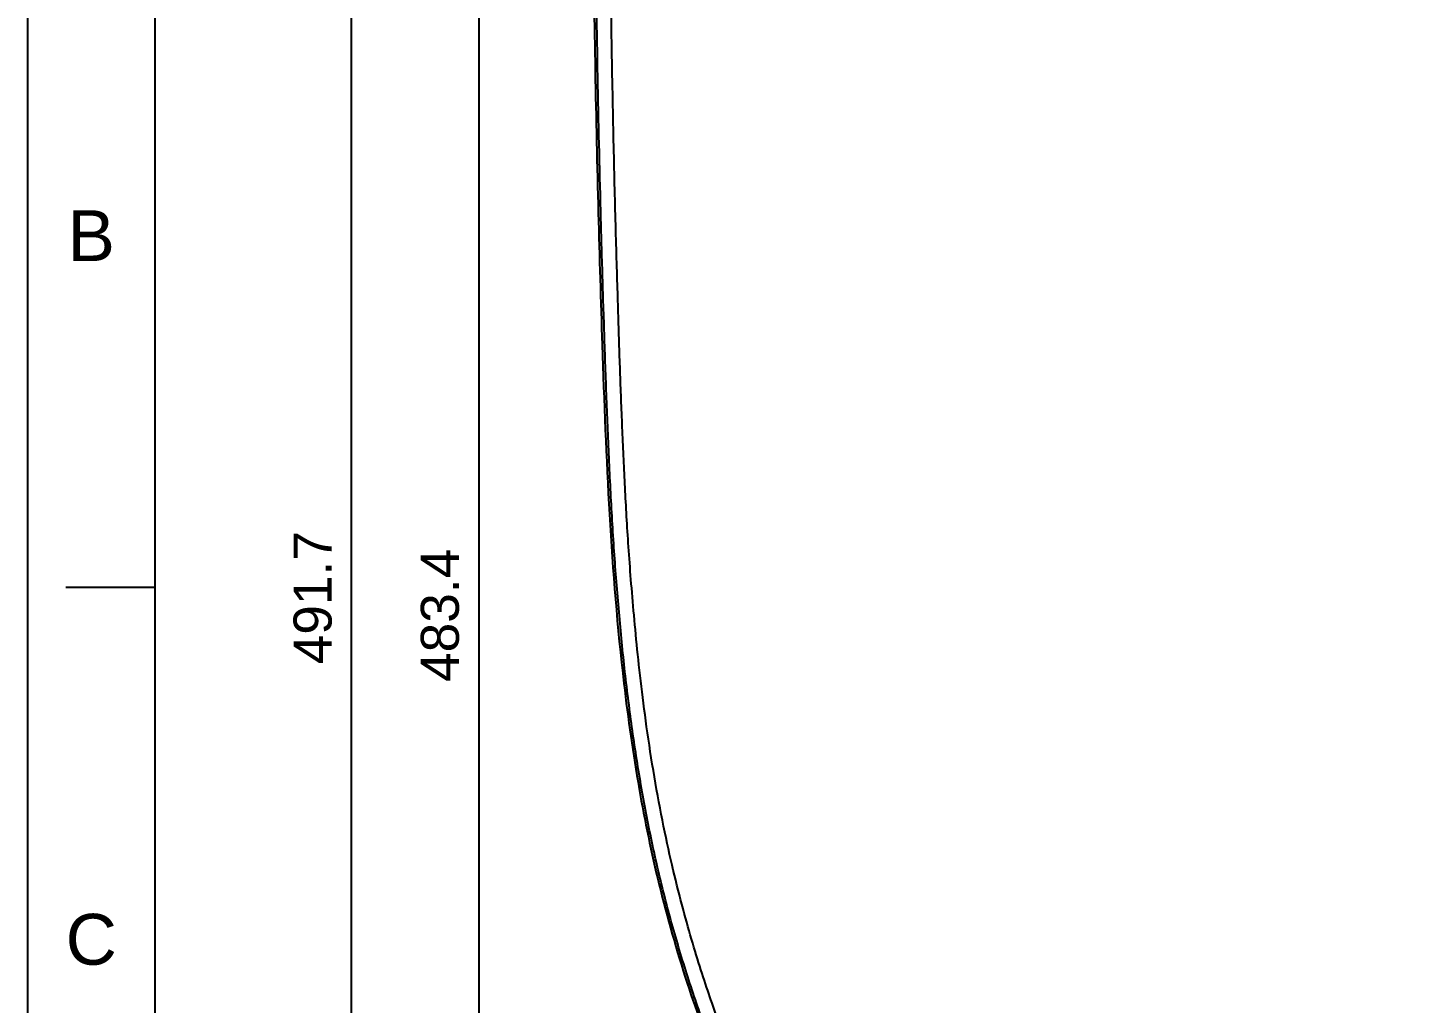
# Model space of a CAD drawing. Header units: millimetres. Extents: x 63 to 483, y 13 to 310.
# Drawn here: x 62.7 to 172.1, y 156.6 to 233.4 of the extents above; entities that cross this region are included whole.
import ezdxf

# ---------------------------------------------------------------- set-up
doc = ezdxf.new("R2010")
doc.units = ezdxf.units.MM
doc.layers.add('DIM', color=5, linetype='Continuous')
doc.layers.add('FORM', color=7, linetype='Continuous')
doc.styles.get("Standard").update_dxf_attribs({"font": 'arial.ttf'})
doc.dimstyles.new('사본 Standard', dxfattribs={"dimtxt": 2.5, "dimasz": 3, "dimexe": 1, "dimexo": 1, "dimgap": 0.9, "dimtad": 1, "dimdec": 1, "dimdsep": 46, "dimtxsty": 'Standard', "dimcen": 0.09, "dimclrd": 3, "dimclre": 3, "dimclrt": 2, "dimadec": 0, "dimazin": 0, "dimtfac": 1, "dimtdec": 1, "dimtmove": 0, "dimatfit": 3, "dimfxl": 1.25, "dimtolj": 1, "dimtzin": 0, "dimarcsym": 1})

# ---------------------------------------------------------------- blocks, each defined once
blk = doc.blocks.new('*D9')
at = {"layer": 'DIM', "linetype": 'ByBlock', "lineweight": -2, "transparency": 16777216}
for p, q in [((166.64, 270.52), (87.16, 270.52)), ((88.16, 267.52), (88.16, 109.59)), ((171.14, 106.59), (87.16, 106.59))]:
    blk.add_line(p, q, dxfattribs=at)
at = {"layer": 'DIM', "transparency": 16777216}
for points in [[(87.66, 267.52), (88.66, 267.52), (88.16, 270.52)], [(87.66, 109.59), (88.66, 109.59), (88.16, 106.59)]]:
    blk.add_solid(points, dxfattribs=at)
at = {"layer": 'DIM', "transparency": 16777216, "insert": (85.13, 188.55), "char_height": 3, "attachment_point": 5, "rotation": 90}
blk.add_mtext('\\A1;491.7', dxfattribs=at)
blk = doc.blocks.new('*D10')
at = {"layer": 'DIM', "linetype": 'ByBlock', "lineweight": -2, "transparency": 16777216}
for p, q in [((131.98, 267.72), (97.19, 267.72)), ((98.19, 264.72), (98.19, 109.59)), ((131.98, 106.59), (97.19, 106.59))]:
    blk.add_line(p, q, dxfattribs=at)
at = {"layer": 'DIM', "transparency": 16777216}
for points in [[(97.69, 264.72), (98.69, 264.72), (98.19, 267.72)], [(97.69, 109.59), (98.69, 109.59), (98.19, 106.59)]]:
    blk.add_solid(points, dxfattribs=at)
at = {"layer": 'DIM', "transparency": 16777216, "insert": (95.15, 187.16), "char_height": 3, "attachment_point": 5, "rotation": 90}
blk.add_mtext('\\A1;483.4', dxfattribs=at)

msp = doc.modelspace()

# ---------------------------------------------------------------- linework, layer by layer
for points, knots in [([(107.14, 252.13), (107.15, 244.76), (107.26, 233.66), (107.58, 219.11), (108.06, 203.01), (108.69, 187.82), (110.7, 173.72), (112.32, 165.84), (114.45, 158.39), (119.06, 145.78), (125.26, 134.39), (133.24, 124.64), (140.57, 117.16), (153, 108.99), (165.39, 106.59), (172.14, 106.59)], [0, 0, 0, 0, 0.125191, 0.188674, 0.247275, 0.398262, 0.445568, 0.489235, 0.534758, 0.576779, 0.715973, 0.752333, 0.785895, 0.890196, 1, 1, 1, 1]), ([(143.15, 116.07), (142.22, 116.73), (141.31, 117.43), (139.5, 118.9), (138.61, 119.67), (136.85, 121.29), (135.99, 122.14), (134.72, 123.46), (134.3, 123.91), (133.46, 124.82), (133.05, 125.28), (132.23, 126.23), (131.43, 127.19), (130.64, 128.17), (130.05, 128.92), (129.86, 129.18), (129.47, 129.68), (129.28, 129.94), (128.7, 130.71), (128.33, 131.22), (127.21, 132.8), (126.48, 133.87), (125.06, 136.06), (124.37, 137.18), (123.03, 139.47), (122.38, 140.64), (121.11, 143.02), (120.5, 144.23), (119.32, 146.7), (118.75, 147.96), (117.93, 149.88), (117.66, 150.52), (117.13, 151.82), (116.87, 152.48), (116.11, 154.46), (115.62, 155.8), (114.7, 158.53), (114.26, 159.91), (113.44, 162.71), (113.05, 164.12), (112.51, 166.28), (112.34, 167), (112.01, 168.45), (111.85, 169.18), (111.4, 171.39), (111.12, 172.88), (110.61, 175.88), (110.38, 177.4), (110.07, 179.7), (109.97, 180.47), (109.78, 182.02), (109.69, 182.8), (109.44, 185.15), (109.29, 186.72), (109.02, 189.91), (108.9, 191.51), (108.69, 194.75), (108.6, 196.38), (108.44, 199.67), (108.37, 201.33), (108.24, 204.67), (108.18, 206.35), (108.09, 208.89), (108.07, 209.74), (108.01, 211.44), (107.93, 214.01), (107.86, 216.59), (107.72, 221.8), (107.64, 225.32), (107.51, 232.44), (107.45, 236.05), (107.37, 243.36), (107.35, 247.06), (107.34, 250.8)], [0, 0, 0, 0, 0.03125, 0.03125, 0.0625, 0.0625, 0.09375, 0.09375, 0.109375, 0.109375, 0.125, 0.125, 0.140625, 0.15625, 0.15625, 0.164062, 0.164062, 0.171875, 0.171875, 0.1875, 0.1875, 0.21875, 0.21875, 0.25, 0.25, 0.28125, 0.28125, 0.3125, 0.3125, 0.34375, 0.34375, 0.359375, 0.359375, 0.375, 0.375, 0.40625, 0.40625, 0.4375, 0.4375, 0.46875, 0.46875, 0.484375, 0.484375, 0.5, 0.5, 0.53125, 0.53125, 0.5625, 0.5625, 0.578125, 0.578125, 0.59375, 0.59375, 0.625, 0.625, 0.65625, 0.65625, 0.6875, 0.6875, 0.71875, 0.71875, 0.75, 0.75, 0.765625, 0.765625, 0.78125, 0.8125, 0.8125, 0.875, 0.875, 0.9375, 0.9375, 1, 1, 1, 1])]:
    msp.add_open_spline(points, degree=3, knots=knots)
msp.add_open_spline([(143.82, 117.01), (143.5, 117.24), (142.85, 117.71), (141.88, 118.46), (140.86, 119.28), (139.78, 120.19), (138.6, 121.24), (137.32, 122.45), (135.91, 123.86), (134.37, 125.52), (132.67, 127.48), (130.9, 129.68), (129.12, 132.07), (127.41, 134.55), (125.83, 137.01), (124.44, 139.32), (123.32, 141.33), (122.37, 143.11), (121.53, 144.77), (120.74, 146.41), (119.95, 148.11), (119.19, 149.84), (118.47, 151.57), (117.79, 153.28), (117.14, 155.01), (116.48, 156.86), (115.78, 158.93), (115.04, 161.32), (114.27, 164.02), (113.5, 167.03), (112.74, 170.49), (112, 174.44), (111.38, 178.47), (110.93, 182.05), (110.58, 185.32), (110.31, 188.29), (110.09, 191), (109.92, 193.49), (109.78, 195.82), (109.67, 198.06), (109.56, 200.28), (109.47, 202.51), (109.38, 204.74), (109.3, 206.97), (109.23, 209.21), (109.16, 211.56), (109.08, 214.15), (108.99, 217.07), (108.91, 220.24), (108.83, 223.61), (108.75, 227.22), (108.68, 231.13), (108.61, 235.41), (108.55, 240.09), (108.5, 245.18), (108.49, 248.88), (108.48, 250.81)], degree=3)
at = {"layer": 'FORM'}
for p, q in [((72.69, 300.14), (72.69, 23.14)), ((72.69, 189.34), (65.69, 189.34))]:
    msp.add_line(p, q, dxfattribs=at)
at = {"layer": 'FORM', "color": 7, "linetype": 'Continuous'}
msp.add_lwpolyline([(62.69, 310.14), (482.69, 310.14), (482.69, 13.14), (62.69, 13.14)], close=True, dxfattribs=at)

# ---------------------------------------------------------------- texts
at = {"layer": 'FORM', "char_height": 4, "attachment_point": 5}
for s, insert in [('B', (67.69, 217.04)), ('C', (67.69, 161.64))]:
    msp.add_mtext_dynamic_manual_height_columns(s, width=10, gutter_width=12.5, heights=[0], dxfattribs=dict(at, insert=insert))

# ---------------------------------------------------------------- dimensions: what is measured, and where the dimension line sits
at = {"layer": 'DIM'}
for base, p1, p2, text, picture, middle in [((88.16, 106.59), (167.64, 270.52), (172.14, 106.59), '491.7', '*D9', (85.13, 188.55)), ((98.19, 106.59), (132.98, 267.72), (132.98, 106.59), '483.4', '*D10', (95.15, 187.16))]:
    dim = msp.add_linear_dim(base=base, p1=p1, p2=p2, angle=90, text=text, dimstyle='사본 Standard', override={"dimtxt": 3, "dimgap": 1.5, "dimcen": 0, "dimclrd": 256, "dimclre": 256, "dimclrt": 256, "dimtofl": 0}, dxfattribs=at)
    dim.commit()
    dim.dimension.update_dxf_attribs({"geometry": picture, "text_midpoint": middle})

doc.saveas('drawing.dxf')
